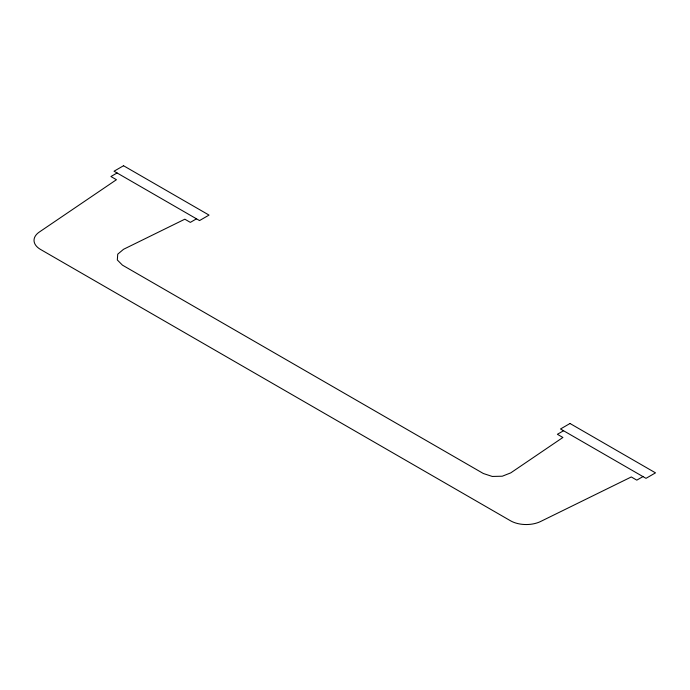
<?xml version="1.0" encoding="UTF-8"?>
<svg xmlns="http://www.w3.org/2000/svg" width="690" height="690" viewBox="0 0 690 690"><rect width="100%" height="100%" fill="white"/><g stroke="black" fill="none" stroke-linecap="round" stroke-linejoin="round"><path stroke-width="1.03" d="M117.076 172.974L110.926 176.528L116.438 179.711L39.132 232.176A22.235 12.843 0 0 0 40.331 249.323L510.721 520.898A22.235 12.843 0 0 0 540.417 521.588L631.298 476.963L636.81 480.145L642.959 476.592M196.495 218.825L190.345 222.378L184.834 219.196L123.519 249.306L117.731 254.187L117.326 259.983L122.415 265.124L483.354 473.513L492.263 476.445L502.286 476.212L510.755 472.874L562.902 437.469L557.391 434.295L563.549 430.741M123.536 165.738L114.04 171.215L199.531 220.576L209.036 215.09L123.536 165.738M570.009 423.496L560.504 428.982L646.004 478.343L655.5 472.857L570.009 423.496"/></g></svg>
